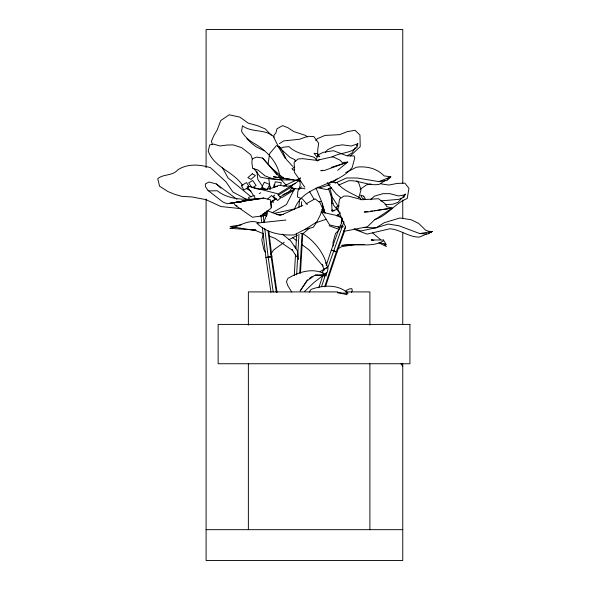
<?xml version="1.0" encoding="UTF-8"?>
<svg xmlns="http://www.w3.org/2000/svg" width="590" height="590" viewBox="0 0 590 590"><rect width="100%" height="100%" fill="white"/><g stroke="black" fill="none" stroke-linecap="round" stroke-linejoin="round"><path stroke-width="0.89" d="M294.292 275.552L295.494 254.777M295.856 248.456L296.689 234.009M296.637 274.778L298.983 234.142M299.75 273.148L302.036 233.411L302.759 233.448L300.465 273.185M298.85 207.798L299.521 199.686M301.284 206.19L301.66 201.684M372.511 240.329L371.228 239.938L383.412 240.034L383.301 240.956C370.712 248.405 355.482 242.431 341.728 245.433L364.237 244.518M326.167 275.995L326.654 272.462M268.037 163.931L269.696 153.562L276.577 145.472M266.363 216.375L266.046 213.683L266.474 210.991M269.947 189.479L270.375 186.794M280.67 185.371L281.253 182.708L275.257 181.801L274.291 186.226L276.858 186.617M325.296 152.677L327.465 149.786L335.555 145.892L342.429 144.83L351.271 146.01L357.806 143.731L357.009 147.249C350.084 153.666 339.818 152.419 332.008 157.065M263.295 233.817L261.812 239.924L263.782 249.452L265.589 252.645M273.399 187.605L274.254 184.338M291.187 188.04L299.019 189.176L300.244 184.81L299.823 180.754L273.391 176.757L293.776 179.876C282.639 180.238 271.341 179.537 260.463 177.162L253.929 168.622M358.772 197.657L361.028 189.869L358.816 183.202L356.817 180.754M316.447 159.234L317.516 155.981M318.748 287.787L322.752 275.788M326.174 265.507L331.315 250.079L337.03 252.085L325.606 286.364M321.498 286.674L326.071 272.964M327.782 267.823L343.941 221.803M324.64 286.821L336.352 251.687M331.315 250.079L331.993 250.484L331.337 250.027L339.634 227.091M341.168 222.843L342.399 219.451M344.685 230.941L337.001 252.173L336.322 251.753L345.548 226.272M263.745 222.688L268.03 210.94L280.103 215.601L302.773 205.379M351.456 292.478L352.296 290.324L351.81 288.65L349.228 288.975L346.028 290.59L346.979 294.764L337.701 292.323M300.155 178.733L299.278 180.938L300.952 181.307M321.808 212.23L329.64 224.893L339.678 227.401L341.625 222.821L341.905 217.828L336.094 215.38L321.019 211.957M370.468 199.767L374.414 196.131L383.043 193.66L389.997 193.682L398.516 195.924L403.531 195.15L405.337 194.154L403.958 197.163L398.589 199.405L380.948 200.866M294.167 189.508L286.401 204.619L272.182 212.739M253.523 195.851L251.967 192.996L247.136 186.905L248.7 186.285L278.192 193.918L295.347 183.254L298.71 180.813L299.477 179.183M342.569 218.779L341.33 220.771L343.712 221.604M355.364 147.603L351.957 153.024L347.34 155.642M356.345 146.054L357.806 143.731M309.226 292.124L310.945 289.461C322.878 285.022 338.203 284.019 348.107 293.304L337.591 292.891M292.19 187.237L289.248 191.794L279.653 197.104M270.803 254.231L273.583 249.99L284.203 242.261M307.567 279.749L300.118 291.025L306.83 281.01L314.64 275.36L325.267 274.35C313.57 267.181 298.761 271.835 287.876 278.436L286.504 281.6L287.581 285.294L291.777 292.087M293.075 184.5L290.966 187.273L278.443 195.061M274.402 187.524L275.449 186.248L277.226 186.647M401.665 198.255L397.992 202.363L392.999 204.155L385.012 204.664M402.889 196.89L405.337 194.154M315.68 140.545L317.516 138.606L325.002 135.427L339.626 134.653L347.222 131.666L355.062 130.302L359.959 135.066L360.225 146.615L350.217 156.062M339.014 229.842L335.526 233.5L333.018 242.343L333.203 245.905M298.075 180.348L300.598 177.715M304.558 291.453L313.946 282.507L327.288 272.233L328.025 268.48L327.229 267.418L320.127 271.562M299.019 189.176L301.579 186.742M337.096 178.873L334.486 181.248L330.843 181.786M337.65 170.304L347.731 162.139L342.207 162.471L340.113 160.207L332.834 156.748L316.727 160.362L302.618 158.651L298.098 158.99L294.174 162.162L294.388 172.273L304.809 187.207M267.683 198.911L271.592 195.489L275.014 199.066L270.456 203.063M336.89 215.925L340.26 213.027M274.645 195.083L273.332 196.205L277.617 200.489L280.906 197.694L277.846 194.634M303.282 233.375L309.344 228.278M315.414 223.175L316.756 222.039L320.392 214.841L322.656 208.484L319.898 202.525L315.038 198.808L306.011 203.919M309.352 278.495L312.353 276.371M360.084 189.361L366.508 184.869L370.911 183.977M385.447 180.319L379.274 184.331C368.765 186.322 359.081 179.957 348.535 180.776L338.815 184.987M386.988 179.316L390.846 176.816L384.068 175.894C376.981 168.342 366.449 165.908 356.412 167.213L345.762 172.641M279.439 143.636L283.724 140.892L299.418 139.284L307.832 136.327L313.836 136.555L318.681 143.296L317.708 150.081L317.781 155.17M327.229 267.418L324.95 268.878L322.398 271.71L324.559 276.083L315.503 274.896M317.383 160.93L319.301 159.706M304.868 229.466L316.756 222.039L313.327 227.239L304.868 229.466L294.211 234.901C280.855 235.58 266.51 233.087 256.82 223.123L285.899 220.041M281.637 197.753L294.122 190.046M252.8 187.502L256.097 185.466L252.675 180.459L248.715 182.9L251.65 187.192M337.156 249.378L341.536 246.686L354.494 244.607M248.375 187.369L243.913 190.046L241.369 185.688L246.576 182.561L249.113 186.919M294.742 167.095L291.991 168.703L293.392 170.237L294.771 169.433M295.347 183.254L290.7 185.85L286.209 186.293L278.76 185.275C270.655 189.692 261.281 190.791 252.586 187.539M270.862 201.972L276.459 198.874M288.879 239.739L297.404 235.285M260.087 189.161L262.38 187.967L263.494 189.39M259.268 193.586L260.795 192.79M317.649 155.155L323.069 152.375L333.394 150.693L347.045 155.856L354.155 155.915L354.708 157.965L352.245 167.383C336.956 186.905 303.784 184.028 294.594 208.926L274.313 213.381M283.716 186.071L298.511 179.028L298.71 180.813M283.001 194.656L294.646 189.125M335.15 183.166L346.5 177.996L357.267 177.996L378.95 181.617L387.07 180.422L390.846 176.816L378.95 181.617M315.326 222.939L326.196 219.281M426.718 233.928L419.579 237.077C408.907 237.409 400.426 229.532 389.894 228.765L367.076 234.105L354.266 229.281M428.303 233.227L432.264 231.479L419.726 233.566L398.973 225.771L388.368 224.06L376.302 227.703L361.014 230.933L354.221 228.824M374.716 219.539C387.468 215.763 394.902 203.329 407.233 198.491L408.936 188.358L404.924 183.129L396.959 183.438L388.972 185.061L380.852 183.851M329.22 183.261L331.639 182.362L337.008 182.546C342.923 190.607 352.201 193.262 360.291 198.159L361.043 199.833M331.632 187.856L326.897 189.604L317.022 187.613M339.221 205.932L336.234 207.031L337.355 208.521M322.509 170.185L320.768 170.739L324.22 170.554L347.731 162.139L331.204 167.413M330.238 184.663L320.414 187.672L317.759 187.259M332.082 210.859L337.251 209.332M339.678 227.401L343.351 226.649L340.076 225.336M241.332 224.812L230.159 226.567L255.817 230.594L263.45 233.699M367.858 211.522L364.244 212.039L367.673 211.972L392.276 208.078L374.075 220.269L367.393 226.774L343.705 231.369L345.718 227.356L337.989 209.716L339.501 199.088L343.904 196.079L348.417 196.072L362.031 199.73L378.515 198.727L385.1 203.668L386.782 206.684L392.276 208.078L377.807 210.121M370.572 211.146L372.379 210.888M374.193 210.63L376 210.379M237.202 201.832L238.98 201.588M241.649 201.219L247.866 200.357M249.644 200.113L263.863 198.152L270.611 199.914L271.112 208.174L260.736 215.94L266.046 215.402L262.624 214.273M266.046 215.402L252.431 217.231L235.263 205.283L233.81 202.931M318.497 201.61L321.189 201.463M252.55 230.085L255.949 230.034L229.886 228.33C239.592 226.715 248.81 218.447 258.907 222.858M276.961 214.539L283.281 214.539M337.672 291.91L248.368 291.91L248.368 325.09M345.792 291.91L369.886 291.91L369.886 325.09M206.094 529.673L402.756 529.673M364.008 227.401L375.978 227.888L384.156 222.74L399.968 217.976L411.127 219.731L418.708 223.426L425.744 230.306L431.113 231.944L432.264 231.479L427.927 234.016L419.726 233.566M300.531 233.36L302.751 233.544M241.376 208.705L220.881 206.53L205.984 199.656L192.362 197.016L181.477 196.286L174.979 194.427L167.921 191.536L159.58 186.226L157.737 178.623C163.71 173.74 172.494 176.174 177.892 169.802C187.664 163.393 199.818 164.433 210.512 167.685L225.977 181.823L232.895 192.008L247.461 199.833M333.903 210.49L332.133 210.291L334.058 210.785M237.158 202.068L241.369 202.621M280.206 179.78L272.123 178.527L265.021 175.864L257.815 169.905L252.631 168.467L251.871 162.405L252.196 158.894L256.584 157.088L262.55 158.032L280.449 177.937M291.49 187.967L295.015 188.66M236.951 199.332L216.331 183.962L208.993 182.022L205.327 183.91L205.563 186.853L208.071 190.474L222.976 202.06L227.253 203.764L256.296 198.859L263.863 198.152L229.916 203.292L256.296 198.859C242.8 199.907 228.352 199.442 217.201 190.732L209 190.917L208.071 190.474M331.44 203.137L333.107 203.609M331.337 250.027L336.322 251.753M379.311 242.424L386.354 244.599L383.412 240.034M235.263 205.283L236.974 205.844M294.845 159.632L290.037 157.427L277.831 146.173L279.417 146.947L281.976 150.214L286.342 159.425L292.795 166.395M329.095 225.727L339.184 229.429M269.387 236.111L275.331 238.522L292.758 250.544L291.844 249.481L296.63 256.687M304.956 188.94L303.326 188.232L298.688 188.83L297.773 191.861L297.485 197.001L302.353 198.919L307.331 204.634M271.112 201.308L273.576 202.429L272.528 200.91M373.92 240.573L371.427 239.393L373.153 240.528M378.905 242.94L386.391 246.487L384.031 243.692M264.202 150.738L256.362 146.917L251.679 143.37L246.841 138.65M246.318 188.512L251.016 191.182M372.622 232.962L380.476 239.496M284.247 178.482L279.756 175.496C277.145 161.173 266.016 150.214 253.803 143.171C248.744 140.376 244.526 136.356 241.576 131.378L242.431 125.766C251.923 133.075 265.552 128.436 274.284 137.175M277.831 146.173L281.305 148.053L283.598 147.146L288.96 146.622C296.062 153.54 305.539 154.558 314.455 157.397L316.948 160.775M302.471 233.323C314.5 240.993 324.279 253.066 327.398 267.167M340.592 197.591L336.226 194.022L327.236 182.893M292.456 237.512L296.829 240.786M301.94 244.599L309.226 250.049L322.922 265.95L322.317 264.644L324.094 269.888M282.234 234.09L290.56 240.698L297.515 251.001L298.547 259.57M331.941 209.937L333.35 211.08M337.561 214.524L341.78 217.968M251.237 196.935L228.057 177.951L222.467 167.73M262.55 158.032L270.419 166.955L283.643 178.401M216.331 183.962L220.926 188.136M307.412 137.072L305.605 135.42L293.916 131.636L287.861 127.713L282.544 125.611L277.012 128.797L275.899 132.92L274.062 135.154L273.664 137.175L279.107 148.038L285.339 158.511M338.041 226.567L339.995 228.507M286.659 185.725L281.128 179.611M271.282 135.221L265.353 129.011L258.11 125.891L248.228 123.118L239.857 117.122L229.2 114.807L220.749 120.552L217.312 129.63L213.676 135.988L211.412 141.394L212.518 144.683M294.218 245.978L295.9 247.874M270.419 166.955L276.961 174.692M278.745 176.801L279.94 178.209M242.8 185.806C233.824 171.454 214.362 167.826 208.233 151.143L209.671 144.919L213.543 144.115L220.195 145.981L227.12 145.007L233.242 144.926L241.812 147.729L250.757 154.742L252.395 159.012M264.895 212.297L266.046 213.683M315.503 188.203L316.616 189.567L322.273 203.329L324.957 212.946M340.046 213.16L333.18 204.664L331.72 197.289L328.298 188.358M321.926 209.627L323.586 211.692M262.631 186.484L257.941 179.655L256.761 170.982M263.671 188.004L264.718 189.523M337.893 205.976L332.244 197.141L329.736 187.849M401.038 363.75L402.756 366.501M309.485 191.462L313.939 199.066M325.525 262.757L326.351 264.305M294.521 159.425L295.509 161.439M327.546 182.915L328.726 185.371M323.106 206.898L324.906 212.975M255.197 198.955L254.393 195.548L248.626 197.333L249.032 199.037M277.049 292.433L271.865 256.62L265.906 257.483L270.957 292.397M271.157 256.724L276.334 292.537M273.229 292.072L268.177 257.151L264.755 228.411M331.13 194.243L332.141 211.751M270.788 202.06L271.525 207.201M268.716 178.261L270.205 189.184M266.968 215.394L266.754 213.595L263.052 214.037L264.01 222.12M268.885 231.56L271.879 256.716L265.898 257.424L262.373 227.777M268.067 230.749L271.164 256.798M260.883 215.203L261.731 222.393M322.273 203.329L323.025 211.729M402.756 183.409L402.756 29.5L206.094 29.5L206.094 167.671M402.756 199.995L402.756 218.433M402.756 232.254L402.756 324.419M402.756 363.75L402.756 560.5L206.094 560.5L206.094 198.985M369.886 363.794L369.886 529.673M248.368 363.794L248.368 529.673M264.313 182.273L261.68 187.532L267.093 189.744L269.726 184.493L264.313 182.273M252.328 173.785L247.844 177.627L250.934 179.36L255.418 175.525L252.328 173.785M409.932 324.419L218.138 324.419L218.138 363.75L409.932 363.75L409.932 324.419M317.302 153.614L314.005 153.267L316.469 156.416L319.765 156.77L317.302 153.614M363.742 196.175L360.549 195.069L362.444 198.432L365.638 199.545L363.742 196.175"/></g></svg>
